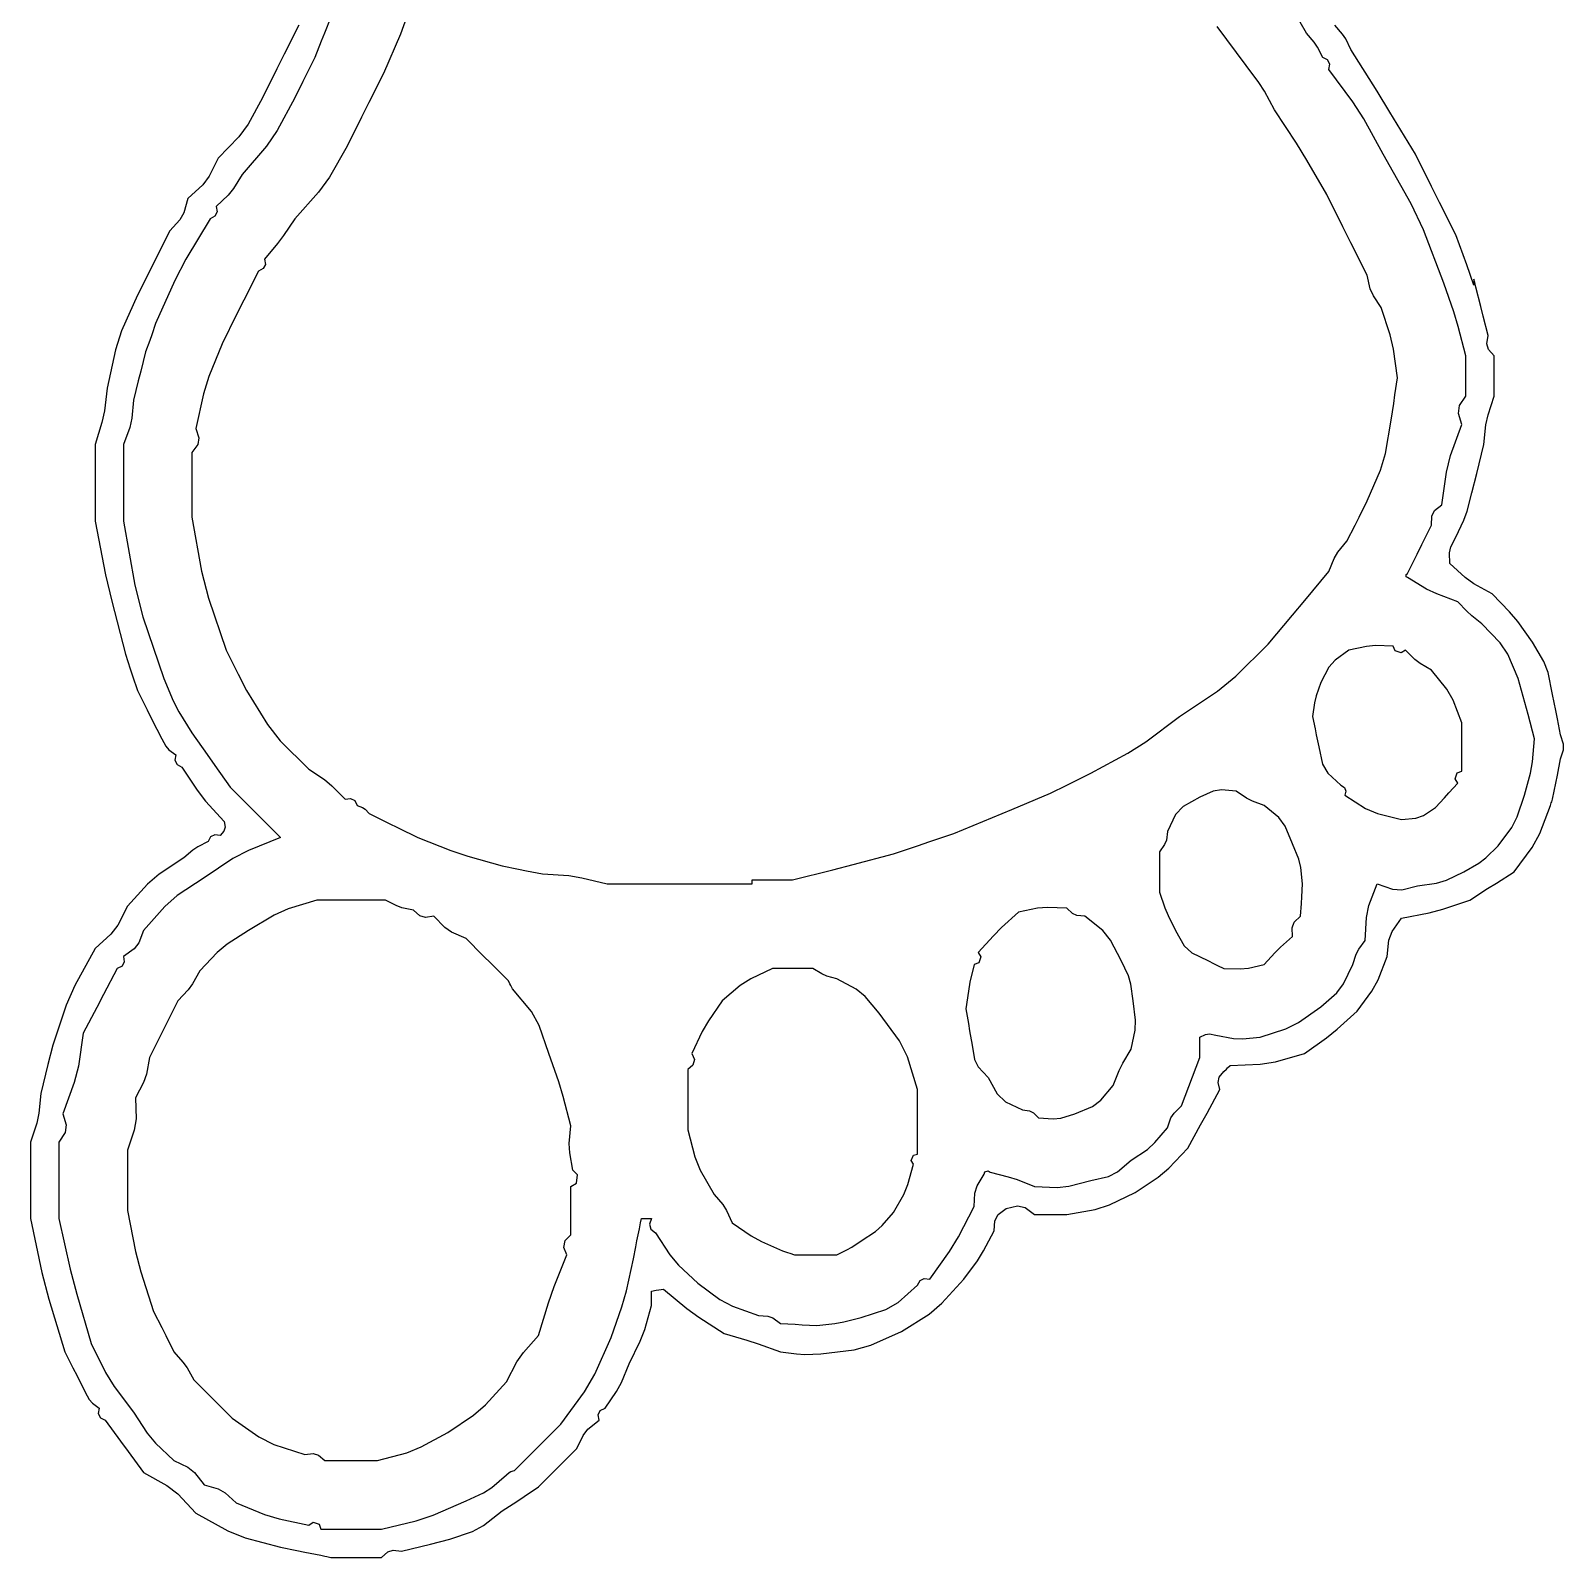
# Model space of a CAD drawing. Extents: x 345 to 1105, y -96 to 291.
# Drawn here: x 679.9 to 732.7, y -36 to 16.6 of the extents above; entities that cross this region are included whole.
import ezdxf

# ---------------------------------------------------------------- set-up
doc = ezdxf.new("R2010")
doc.units = 0
doc.header["$LTSCALE"] = 0.40404
doc.header["$MEASUREMENT"] = 0
doc.layers.get('0').update_dxf_attribs({"linetype": 'CONTINUOUS'})

msp = doc.modelspace()

# ---------------------------------------------------------------- linework, layer by layer
at = {"color": 1}
for p, q in [((690.214, 17.111), (689.989, 16.557)), ((692.857, 17.222), (692.605, 16.522)), ((723.833, 16.555), (723.348, 17.398)), ((689.989, 16.557), (689.878, 16.279)), ((692.605, 16.522), (692.02, 15.166)), ((721.749, 15.444), (720.745, 16.791)), ((724.093, 16.25), (723.833, 16.555)), ((689.878, 16.279), (689.658, 15.722)), ((724.207, 16.079), (724.093, 16.25)), ((724.389, 15.722), (724.207, 16.079)), ((689.658, 15.722), (689.381, 15.166)), ((722.182, 14.863), (721.749, 15.444)), ((724.555, 15.637), (724.389, 15.722)), ((724.629, 15.489), (724.555, 15.637)), ((724.597, 15.305), (724.629, 15.489)), ((689.242, 14.888), (688.964, 14.333)), ((689.381, 15.166), (689.242, 14.888)), ((692.02, 15.166), (691.52, 14.166)), ((722.379, 14.554), (722.182, 14.863)), ((725.431, 14.196), (724.597, 15.305)), ((688.964, 14.333), (688.355, 13.208)), ((722.722, 13.916), (722.379, 14.554)), ((691.52, 14.166), (691.27, 13.666)), ((723.479, 12.771), (722.722, 13.916)), ((725.81, 13.607), (725.431, 14.196)), ((688.355, 13.208), (687.986, 12.668)), ((691.27, 13.666), (690.77, 12.666)), ((726.472, 12.388), (725.81, 13.607)), ((723.841, 12.187), (723.479, 12.771)), ((687.986, 12.668), (687.158, 11.693)), ((690.77, 12.666), (690.158, 11.594)), ((724.528, 10.998), (723.841, 12.187)), ((727.439, 10.678), (726.472, 12.388)), ((687.158, 11.693), (686.854, 11.208)), ((686.854, 11.208), (686.668, 10.979)), ((690.158, 11.594), (689.789, 11.083)), ((686.668, 10.979), (686.255, 10.582)), ((686.255, 10.582), (686.287, 10.398)), ((689.789, 11.083), (688.964, 10.165)), ((725.083, 9.887), (724.528, 10.998)), ((727.86, 9.779), (727.439, 10.678)), ((686.047, 10.165), (685.21, 8.769)), ((686.213, 10.25), (686.047, 10.165)), ((686.287, 10.398), (686.213, 10.25)), ((688.964, 10.165), (688.581, 9.586)), ((688.581, 9.586), (688.371, 9.306)), ((725.361, 9.331), (725.083, 9.887)), ((728.556, 7.942), (727.86, 9.779)), ((688.371, 9.306), (687.922, 8.776)), ((725.917, 8.22), (725.361, 9.331)), ((685.21, 8.769), (684.832, 8.041)), ((687.954, 8.592), (687.88, 8.444)), ((687.922, 8.776), (687.954, 8.592)), ((684.832, 8.041), (684.171, 6.553)), ((687.714, 8.359), (687.213, 7.359)), ((687.88, 8.444), (687.714, 8.359)), ((726.028, 7.748), (725.917, 8.22)), ((728.904, 6.956), (728.556, 7.942)), ((726.132, 7.511), (726.028, 7.748)), ((726.403, 7.109), (726.132, 7.511)), ((687.213, 7.359), (686.963, 6.859)), ((726.713, 6.161), (726.403, 7.109)), ((729.058, 6.454), (728.904, 6.956)), ((684.171, 6.553), (684.044, 6.16)), ((686.963, 6.859), (686.463, 5.858)), ((729.32, 5.442), (729.058, 6.454)), ((683.975, 5.965), (683.824, 5.581)), ((684.044, 6.16), (683.975, 5.965)), ((686.463, 5.858), (686.001, 4.728)), ((726.826, 5.666), (726.713, 6.161)), ((683.824, 5.581), (683.657, 4.914)), ((726.959, 4.678), (726.826, 5.666)), ((729.32, 4.886), (729.32, 5.442)), ((683.657, 4.914), (683.574, 4.58)), ((729.32, 4.608), (729.32, 4.886)), ((683.574, 4.58), (683.407, 3.914)), ((686.001, 4.728), (685.818, 4.135)), ((726.875, 4.094), (726.959, 4.678)), ((729.32, 4.052), (729.32, 4.608)), ((683.407, 3.914), (683.352, 3.289)), ((685.818, 4.135), (685.56, 2.941)), ((726.75, 3.219), (726.834, 3.802)), ((726.834, 3.802), (726.875, 4.094)), ((729.066, 3.456), (729.104, 3.724)), ((729.104, 3.724), (729.32, 4.052)), ((683.352, 3.289), (683.28, 2.972)), ((726.551, 2.076), (726.75, 3.219)), ((729.181, 3.08), (729.066, 3.456)), ((683.28, 2.972), (683.06, 2.385)), ((685.56, 2.941), (685.659, 2.618)), ((728.79, 2.004), (729.181, 3.08)), ((683.06, 2.385), (683.06, 1.33)), ((685.62, 2.381), (685.421, 2.108)), ((685.659, 2.618), (685.62, 2.381)), ((685.421, 2.108), (685.421, 1.218)), ((726.379, 1.505), (726.551, 2.076)), ((728.648, 1.436), (728.79, 2.004)), ((683.06, 1.33), (683.06, 0.802)), ((685.421, 1.218), (685.421, 0.774)), ((725.917, 0.441), (726.379, 1.505)), ((728.487, 0.302), (728.648, 1.436)), ((683.06, 0.802), (683.06, -0.254)), ((685.421, 0.774), (685.421, -0.115)), ((725.639, -0.115), (725.917, 0.441)), ((728.148, -0.083), (728.244, 0.108)), ((728.244, 0.108), (728.487, 0.302)), ((683.06, -0.254), (683.453, -2.457)), ((685.421, -0.115), (685.757, -1.979)), ((725.222, -0.949), (725.5, -0.393)), ((725.5, -0.393), (725.639, -0.115)), ((727.806, -1.06), (728.139, -0.393)), ((728.139, -0.393), (728.148, -0.083)), ((724.912, -1.323), (725.222, -0.949)), ((724.597, -1.991), (724.781, -1.541)), ((724.781, -1.541), (724.912, -1.323)), ((727.306, -2.06), (727.639, -1.393)), ((727.639, -1.393), (727.806, -1.06)), ((685.757, -1.979), (685.996, -2.906)), ((723.769, -2.995), (724.597, -1.991)), ((727.259, -2.09), (727.306, -2.06)), ((727.259, -2.169), (727.259, -2.09)), ((683.453, -2.457), (683.734, -3.552)), ((727.306, -2.199), (727.259, -2.169)), ((727.967, -2.594), (727.306, -2.199)), ((728.32, -2.764), (727.967, -2.594)), ((685.996, -2.906), (686.602, -4.7)), ((723.352, -3.496), (723.769, -2.995)), ((729.042, -3.033), (728.32, -2.764)), ((729.352, -3.362), (729.042, -3.033)), ((683.734, -3.552), (684.449, -5.672)), ((722.513, -4.491), (723.352, -3.496)), ((729.521, -3.516), (729.352, -3.362)), ((729.876, -3.797), (729.521, -3.516)), ((730.503, -4.444), (729.876, -3.797)), ((686.602, -4.7), (686.88, -5.255)), ((721.388, -5.6), (722.513, -4.491)), ((725.292, -4.7), (724.813, -5.045)), ((725.892, -4.571), (725.292, -4.7)), ((726.206, -4.542), (725.892, -4.571)), ((726.82, -4.561), (726.206, -4.542)), ((726.88, -4.726), (726.82, -4.561)), ((727.089, -4.796), (726.88, -4.726)), ((727.236, -4.7), (727.089, -4.796)), ((727.562, -5.019), (727.236, -4.7)), ((730.77, -4.844), (730.503, -4.444)), ((686.88, -5.255), (687.019, -5.533)), ((724.813, -5.045), (724.598, -5.29)), ((727.747, -5.162), (727.562, -5.019)), ((728.139, -5.394), (727.747, -5.162)), ((731.126, -5.672), (730.77, -4.844)), ((684.449, -5.672), (684.779, -6.45)), ((687.019, -5.533), (687.297, -6.089)), ((720.766, -6.108), (721.388, -5.6)), ((724.598, -5.29), (724.319, -5.811)), ((728.661, -6.045), (728.139, -5.394)), ((731.355, -6.504), (731.126, -5.672)), ((687.297, -6.089), (688.024, -7.267)), ((719.457, -6.992), (720.766, -6.108)), ((724.166, -6.271), (724.11, -6.511)), ((724.319, -5.811), (724.166, -6.271)), ((728.879, -6.423), (728.661, -6.045)), ((684.779, -6.45), (684.976, -6.829)), ((684.976, -6.829), (685.421, -7.547)), ((724.11, -6.511), (724.041, -6.992)), ((729.181, -7.2), (728.879, -6.423)), ((731.466, -6.921), (731.355, -6.504)), ((688.024, -7.267), (688.466, -7.824)), ((718.295, -7.857), (719.457, -6.992)), ((724.041, -6.992), (724.125, -7.408)), ((729.181, -7.867), (729.181, -7.2)), ((731.682, -7.756), (731.466, -6.921)), ((685.421, -7.547), (685.95, -8.297)), ((688.466, -7.824), (689.45, -8.798)), ((717.677, -8.25), (718.295, -7.857)), ((724.125, -7.408), (724.166, -7.617)), ((724.166, -7.617), (724.25, -8.034)), ((729.181, -8.2), (729.181, -7.867)), ((731.615, -8.543), (731.682, -7.756)), ((685.95, -8.297), (686.214, -8.672)), ((716.401, -8.937), (717.677, -8.25)), ((724.25, -8.034), (724.382, -8.629)), ((729.181, -8.867), (729.181, -8.2)), ((686.214, -8.672), (686.741, -9.423)), ((689.45, -8.798), (689.992, -9.159)), ((715.845, -9.214), (716.401, -8.937)), ((724.382, -8.629), (724.563, -8.942)), ((724.563, -8.942), (725.014, -9.353)), ((728.946, -9.137), (729.016, -8.927)), ((729.016, -8.927), (729.181, -8.867)), ((731.335, -9.701), (731.544, -8.939)), ((731.544, -8.939), (731.615, -8.543)), ((686.741, -9.423), (687.436, -10.117)), ((689.992, -9.159), (690.247, -9.372)), ((690.247, -9.372), (690.7, -9.84)), ((715.011, -9.631), (715.567, -9.353)), ((715.567, -9.353), (715.845, -9.214)), ((725.014, -9.353), (725.139, -9.436)), ((725.139, -9.436), (725.186, -9.555)), ((728.738, -9.619), (729.042, -9.284)), ((729.042, -9.284), (728.946, -9.137)), ((690.7, -9.84), (690.884, -9.808)), ((690.884, -9.808), (691.032, -9.882)), ((691.032, -9.882), (691.117, -10.048)), ((713.678, -10.187), (715.011, -9.631)), ((720.152, -9.77), (719.584, -10.085)), ((720.611, -9.556), (720.152, -9.77)), ((720.898, -9.509), (720.611, -9.556)), ((721.402, -9.562), (720.898, -9.509)), ((721.765, -9.801), (721.402, -9.562)), ((721.965, -9.901), (721.765, -9.801)), ((722.374, -10.048), (721.965, -9.901)), ((725.186, -9.555), (725.153, -9.701)), ((725.153, -9.701), (725.865, -10.158)), ((728.278, -10.117), (728.586, -9.785)), ((728.586, -9.785), (728.738, -9.619)), ((731.091, -10.445), (731.335, -9.701)), ((687.436, -10.117), (687.783, -10.465)), ((687.783, -10.465), (688.478, -11.159)), ((691.117, -10.048), (691.305, -10.119)), ((691.305, -10.119), (691.396, -10.18)), ((691.396, -10.18), (691.534, -10.326)), ((691.534, -10.326), (692.201, -10.659)), ((711.677, -11.02), (713.011, -10.465)), ((713.011, -10.465), (713.678, -10.187)), ((719.32, -10.366), (719.04, -10.951)), ((719.584, -10.085), (719.32, -10.366)), ((722.878, -10.468), (722.374, -10.048)), ((723.095, -10.762), (722.878, -10.468)), ((725.865, -10.158), (726.275, -10.334)), ((726.275, -10.334), (727.098, -10.534)), ((727.098, -10.534), (727.597, -10.493)), ((727.597, -10.493), (727.864, -10.399)), ((727.864, -10.399), (728.278, -10.117)), ((730.901, -10.811), (731.091, -10.445)), ((692.201, -10.659), (692.534, -10.826)), ((692.534, -10.826), (693.201, -11.159)), ((710.844, -11.298), (711.677, -11.02)), ((719.04, -10.951), (718.999, -11.247)), ((723.347, -11.368), (723.095, -10.762)), ((730.432, -11.437), (730.901, -10.811)), ((687.369, -11.6), (686.829, -11.884)), ((688.478, -11.159), (687.369, -11.6)), ((693.201, -11.159), (694.349, -11.602)), ((694.349, -11.602), (694.935, -11.798)), ((709.594, -11.715), (710.427, -11.437)), ((710.427, -11.437), (710.844, -11.298)), ((718.937, -11.402), (718.762, -11.646)), ((718.999, -11.247), (718.937, -11.402)), ((723.56, -11.899), (723.347, -11.368)), ((730.006, -11.852), (730.432, -11.437)), ((686.829, -11.884), (685.838, -12.549)), ((694.935, -11.798), (696.118, -12.132)), ((696.118, -12.132), (696.674, -12.243)), ((707.512, -12.266), (708.207, -12.086)), ((708.207, -12.086), (709.594, -11.715)), ((718.762, -11.646), (718.762, -12.201)), ((723.632, -12.187), (723.56, -11.899)), ((729.251, -12.34), (729.763, -12.038)), ((729.763, -12.038), (730.006, -11.852)), ((685.838, -12.549), (684.916, -13.153)), ((696.674, -12.243), (696.952, -12.298)), ((696.952, -12.298), (697.507, -12.41)), ((697.507, -12.41), (698.405, -12.469)), ((698.405, -12.469), (698.857, -12.54)), ((698.857, -12.54), (699.73, -12.757)), ((704.731, -12.674), (704.731, -12.618)), ((704.731, -12.618), (705.287, -12.618)), ((704.731, -12.701), (704.731, -12.674)), ((705.287, -12.618), (705.565, -12.618)), ((705.565, -12.618), (706.121, -12.618)), ((706.121, -12.618), (707.512, -12.266)), ((718.762, -12.201), (718.762, -12.479)), ((718.762, -12.479), (718.762, -13.035)), ((723.694, -12.757), (723.632, -12.187)), ((728.314, -12.729), (728.648, -12.628)), ((728.648, -12.628), (729.251, -12.34)), ((684.916, -13.153), (684.484, -13.527)), ((699.73, -12.757), (701.731, -12.757)), ((701.731, -12.757), (702.731, -12.757)), ((702.731, -12.757), (704.731, -12.757)), ((704.731, -12.757), (704.731, -12.701)), ((718.762, -13.035), (718.952, -13.575)), ((723.655, -13.424), (723.669, -13.202)), ((723.669, -13.202), (723.694, -12.757)), ((725.982, -13.501), (726.264, -12.757)), ((726.264, -12.757), (726.789, -12.941)), ((726.789, -12.941), (727.113, -12.957)), ((727.113, -12.957), (727.653, -12.826)), ((727.653, -12.826), (728.314, -12.729)), ((684.484, -13.527), (683.754, -14.355)), ((688.741, -13.614), (688.255, -13.829)), ((689.728, -13.313), (688.741, -13.614)), ((690.673, -13.313), (689.728, -13.313)), ((691.145, -13.313), (690.673, -13.313)), ((692.09, -13.313), (691.145, -13.313)), ((692.456, -13.503), (692.09, -13.313)), ((692.658, -13.575), (692.456, -13.503)), ((693.062, -13.66), (692.658, -13.575)), ((693.28, -13.851), (693.062, -13.66)), ((713.9, -13.729), (713.321, -14.26)), ((714.555, -13.593), (713.9, -13.729)), ((714.899, -13.565), (714.555, -13.593)), ((715.567, -13.59), (714.899, -13.565)), ((715.769, -13.775), (715.567, -13.59)), ((718.952, -13.575), (719.064, -13.841)), ((723.625, -13.868), (723.655, -13.424)), ((725.895, -13.908), (725.982, -13.501)), ((688.255, -13.829), (687.366, -14.355)), ((693.469, -13.908), (693.28, -13.851)), ((693.757, -13.868), (693.469, -13.908)), ((694.133, -14.255), (693.757, -13.868)), ((694.372, -14.419), (694.133, -14.255)), ((715.92, -13.842), (715.769, -13.775)), ((716.192, -13.868), (715.92, -13.842)), ((716.809, -14.362), (716.192, -13.868)), ((719.064, -13.841), (719.318, -14.355)), ((723.33, -14.264), (723.406, -14.073)), ((723.406, -14.073), (723.625, -13.868)), ((725.847, -14.702), (725.895, -13.908)), ((683.591, -14.78), (683.429, -14.99)), ((683.754, -14.355), (683.591, -14.78)), ((687.366, -14.355), (686.638, -14.827)), ((694.868, -14.632), (694.372, -14.419)), ((695.451, -15.216), (694.868, -14.632)), ((713.042, -14.539), (712.511, -15.119)), ((713.321, -14.26), (713.042, -14.539)), ((717.08, -14.695), (716.809, -14.362)), ((717.443, -15.396), (717.08, -14.695)), ((719.318, -14.355), (719.617, -14.886)), ((722.936, -14.929), (723.347, -14.563)), ((723.347, -14.563), (723.33, -14.264)), ((725.629, -15.004), (725.847, -14.702)), ((683.429, -14.99), (683.06, -15.258)), ((683.06, -15.258), (683.092, -15.441)), ((686.296, -15.113), (685.699, -15.744)), ((686.638, -14.827), (686.296, -15.113)), ((695.743, -15.508), (695.451, -15.216)), ((712.511, -15.119), (712.607, -15.266)), ((712.607, -15.266), (712.537, -15.475)), ((719.617, -14.886), (719.88, -15.133)), ((719.88, -15.133), (720.429, -15.396)), ((722.374, -15.535), (722.74, -15.125)), ((722.74, -15.125), (722.936, -14.929)), ((725.431, -15.535), (725.541, -15.179)), ((725.541, -15.179), (725.629, -15.004)), ((682.851, -15.674), (682.378, -16.563)), ((683.017, -15.59), (682.851, -15.674)), ((683.092, -15.441), (683.017, -15.59)), ((685.699, -15.744), (685.445, -16.194)), ((696.327, -16.091), (695.743, -15.508)), ((705.426, -15.674), (704.677, -16.019)), ((705.982, -15.674), (705.426, -15.674)), ((706.259, -15.674), (705.982, -15.674)), ((706.815, -15.674), (706.259, -15.674)), ((707.127, -15.857), (706.815, -15.674)), ((712.372, -15.535), (712.233, -16.141)), ((712.537, -15.475), (712.372, -15.535)), ((717.69, -15.921), (717.443, -15.396)), ((720.429, -15.396), (720.652, -15.508)), ((720.652, -15.508), (720.763, -15.563)), ((720.763, -15.563), (720.985, -15.674)), ((720.985, -15.674), (721.543, -15.685)), ((721.543, -15.685), (721.829, -15.657)), ((721.829, -15.657), (722.374, -15.535)), ((725.108, -16.194), (725.431, -15.535)), ((685.445, -16.194), (685.288, -16.408)), ((696.382, -16.202), (696.327, -16.091)), ((696.41, -16.258), (696.382, -16.202)), ((696.466, -16.369), (696.41, -16.258)), ((697.118, -17.153), (696.466, -16.369)), ((704.317, -16.25), (703.689, -16.786)), ((704.677, -16.019), (704.317, -16.25)), ((707.299, -15.929), (707.127, -15.857)), ((707.649, -16.022), (707.299, -15.929)), ((708.307, -16.383), (707.649, -16.022)), ((712.233, -16.141), (712.177, -16.448)), ((717.778, -16.211), (717.69, -15.921)), ((717.859, -16.786), (717.778, -16.211)), ((724.869, -16.508), (725.108, -16.194)), ((682.378, -16.563), (682.142, -17.008)), ((684.935, -16.786), (684.546, -17.564)), ((685.288, -16.408), (684.935, -16.786)), ((703.689, -16.786), (703.219, -17.474)), ((708.617, -16.634), (708.307, -16.383)), ((709.107, -17.202), (708.617, -16.634)), ((712.177, -16.448), (712.094, -17.063)), ((717.941, -17.448), (717.859, -16.786)), ((724.319, -16.994), (724.869, -16.508)), ((682.142, -17.008), (681.671, -17.897)), ((697.385, -17.627), (697.118, -17.153)), ((709.8, -18.158), (709.107, -17.202)), ((712.094, -17.063), (712.178, -17.564)), ((723.558, -17.531), (724.319, -16.994)), ((681.671, -17.897), (681.51, -19.031)), ((684.352, -17.953), (683.963, -18.731)), ((684.546, -17.564), (684.352, -17.953)), ((697.716, -18.592), (697.385, -17.627)), ((703.009, -17.84), (702.648, -18.592)), ((703.219, -17.474), (703.009, -17.84)), ((712.178, -17.564), (712.219, -17.814)), ((712.219, -17.814), (712.303, -18.314)), ((717.79, -18.453), (717.926, -17.799)), ((717.926, -17.799), (717.941, -17.448)), ((720.152, -18.036), (720.353, -17.939)), ((720.353, -17.939), (720.488, -17.922)), ((720.488, -17.922), (720.707, -17.966)), ((722.235, -18.036), (723.122, -17.749)), ((723.122, -17.749), (723.558, -17.531)), ((710.078, -18.714), (709.8, -18.158)), ((712.303, -18.314), (712.389, -18.803)), ((717.503, -18.933), (717.79, -18.453)), ((720.152, -18.314), (720.152, -18.036)), ((720.152, -18.453), (720.152, -18.314)), ((720.152, -18.731), (720.152, -18.453)), ((720.707, -17.966), (721.309, -18.076)), ((721.309, -18.076), (721.626, -18.091)), ((721.626, -18.091), (722.235, -18.036)), ((683.963, -18.731), (683.854, -19.309)), ((698.064, -19.578), (697.716, -18.592)), ((702.685, -19.001), (702.509, -19.147)), ((702.648, -18.592), (702.735, -18.803)), ((702.735, -18.803), (702.685, -19.001)), ((710.427, -19.842), (710.078, -18.714)), ((712.389, -18.803), (712.519, -19.062)), ((717.377, -19.186), (717.503, -18.933)), ((719.899, -19.397), (720.152, -18.731)), ((681.51, -19.031), (681.368, -19.599)), ((683.854, -19.309), (683.752, -19.6)), ((702.509, -19.147), (702.509, -19.981)), ((712.519, -19.062), (712.858, -19.425)), ((712.858, -19.425), (713.173, -19.992)), ((717.165, -19.703), (717.377, -19.186)), ((719.774, -19.73), (719.899, -19.397)), ((681.368, -19.599), (680.976, -20.675)), ((683.752, -19.6), (683.477, -20.12)), ((698.217, -20.08), (698.064, -19.578)), ((702.509, -19.981), (702.509, -20.398)), ((710.427, -20.731), (710.427, -19.842)), ((713.173, -19.992), (713.454, -20.257)), ((716.745, -20.207), (717.165, -19.703)), ((719.526, -20.398), (719.774, -19.73)), ((683.477, -20.12), (683.495, -20.85)), ((698.48, -21.092), (698.217, -20.08)), ((702.509, -20.398), (702.509, -21.231)), ((713.454, -20.257), (714.039, -20.536)), ((714.039, -20.536), (714.285, -20.573)), ((714.285, -20.573), (714.418, -20.64)), ((715.845, -20.675), (716.45, -20.424)), ((716.45, -20.424), (716.745, -20.207)), ((719.265, -20.648), (719.526, -20.398)), ((680.976, -20.675), (681.091, -21.051)), ((681.091, -21.051), (681.053, -21.32)), ((683.495, -20.85), (683.436, -21.234)), ((698.425, -21.702), (698.48, -21.092)), ((710.427, -21.176), (710.427, -20.731)), ((714.418, -20.64), (714.595, -20.814)), ((714.595, -20.814), (715.097, -20.85)), ((715.097, -20.85), (715.363, -20.82)), ((715.363, -20.82), (715.845, -20.675)), ((719.04, -21.162), (719.157, -20.819)), ((719.157, -20.819), (719.265, -20.648)), ((681.053, -21.32), (680.837, -21.648)), ((680.837, -21.648), (680.837, -22.704)), ((683.436, -21.234), (683.199, -21.926)), ((702.509, -21.231), (702.746, -22.161)), ((710.427, -22.065), (710.427, -21.176)), ((718.604, -21.669), (719.04, -21.162)), ((683.199, -21.926), (683.199, -22.759)), ((698.439, -22.018), (698.425, -21.702)), ((698.549, -22.62), (698.439, -22.018)), ((702.746, -22.161), (702.933, -22.622)), ((710.208, -22.285), (710.282, -22.101)), ((710.282, -22.101), (710.427, -22.065)), ((717.79, -22.273), (718.345, -21.9)), ((718.345, -21.9), (718.604, -21.669)), ((680.837, -22.704), (680.837, -23.232)), ((698.71, -22.776), (698.549, -22.62)), ((702.933, -22.622), (703.412, -23.454)), ((710.092, -23.107), (710.288, -22.412)), ((710.288, -22.412), (710.208, -22.285)), ((712.719, -22.759), (712.741, -22.674)), ((712.741, -22.674), (712.859, -22.635)), ((712.859, -22.635), (712.928, -22.69)), ((712.928, -22.69), (713.55, -22.846)), ((717.006, -22.83), (717.316, -22.675)), ((717.316, -22.675), (717.79, -22.273)), ((680.837, -23.232), (680.837, -24.287)), ((683.199, -22.759), (683.199, -23.176)), ((683.199, -23.176), (683.199, -24.01)), ((698.48, -23.176), (698.674, -23.064)), ((698.48, -23.843), (698.48, -23.176)), ((698.674, -23.064), (698.71, -22.776)), ((709.949, -23.45), (710.092, -23.107)), ((712.402, -23.406), (712.479, -23.158)), ((712.479, -23.158), (712.719, -22.759)), ((713.55, -22.846), (713.858, -22.944)), ((713.858, -22.944), (714.456, -23.176)), ((714.456, -23.176), (715.237, -23.212)), ((715.237, -23.212), (715.644, -23.168)), ((715.644, -23.168), (716.401, -22.968)), ((716.401, -22.968), (717.006, -22.83)), ((703.412, -23.454), (703.717, -23.801)), ((709.594, -24.079), (709.949, -23.45)), ((712.372, -23.871), (712.402, -23.406)), ((680.837, -24.287), (681.228, -26.023)), ((683.199, -24.01), (683.474, -25.418)), ((698.48, -24.176), (698.48, -23.843)), ((698.48, -24.843), (698.48, -24.176)), ((700.883, -24.426), (700.911, -24.287)), ((700.911, -24.287), (701.05, -24.287)), ((701.05, -24.287), (701.119, -24.287)), ((701.119, -24.287), (701.258, -24.287)), ((701.258, -24.287), (701.191, -24.478)), ((703.717, -23.801), (703.848, -24.004)), ((703.848, -24.004), (704.037, -24.426)), ((709.212, -24.529), (709.594, -24.079)), ((711.838, -24.914), (712.372, -23.871)), ((700.758, -25.051), (700.842, -24.635)), ((700.842, -24.635), (700.869, -24.496)), ((700.869, -24.496), (700.883, -24.426)), ((701.191, -24.478), (701.24, -24.647)), ((701.24, -24.647), (701.397, -24.774)), ((701.397, -24.774), (701.894, -25.533)), ((704.037, -24.426), (704.693, -24.878)), ((708.482, -25.051), (708.979, -24.733)), ((708.979, -24.733), (709.212, -24.529)), ((698.232, -25.276), (698.279, -25.043)), ((698.341, -25.538), (698.232, -25.276)), ((698.279, -25.043), (698.48, -24.843)), ((700.633, -25.677), (700.717, -25.26)), ((700.717, -25.26), (700.758, -25.051)), ((704.693, -24.878), (705.046, -25.075)), ((705.046, -25.075), (705.773, -25.399)), ((707.993, -25.363), (708.161, -25.265)), ((708.161, -25.265), (708.482, -25.051)), ((711.529, -25.42), (711.838, -24.914)), ((683.474, -25.418), (683.656, -26.118)), ((697.903, -26.63), (698.341, -25.538)), ((700.391, -26.776), (700.633, -25.677)), ((701.894, -25.533), (702.194, -25.89)), ((705.773, -25.399), (705.94, -25.454)), ((705.94, -25.454), (706.023, -25.482)), ((706.023, -25.482), (706.19, -25.538)), ((706.19, -25.538), (706.773, -25.538)), ((706.773, -25.538), (707.065, -25.538)), ((707.065, -25.538), (707.649, -25.538)), ((707.649, -25.538), (707.993, -25.363)), ((710.844, -26.371), (711.529, -25.42)), ((681.228, -26.023), (681.451, -26.886)), ((683.656, -26.118), (684.102, -27.483)), ((702.194, -25.89), (702.856, -26.51)), ((710.518, -26.417), (710.659, -26.346)), ((710.659, -26.346), (710.844, -26.371)), ((681.451, -26.886), (681.948, -28.594)), ((697.707, -27.188), (697.903, -26.63)), ((700.237, -27.322), (700.391, -26.776)), ((702.856, -26.51), (703.613, -27.075)), ((709.76, -27.177), (710.427, -26.58)), ((710.427, -26.58), (710.518, -26.417)), ((697.369, -28.316), (697.707, -27.188)), ((699.869, -28.385), (700.237, -27.322)), ((703.613, -27.075), (704.049, -27.308)), ((704.049, -27.308), (704.94, -27.621)), ((708.482, -27.691), (709.336, -27.419)), ((709.336, -27.419), (709.76, -27.177)), ((684.102, -27.483), (684.38, -28.038)), ((704.94, -27.621), (705.264, -27.642)), ((705.264, -27.642), (705.442, -27.706)), ((705.442, -27.706), (705.704, -27.899)), ((705.704, -27.899), (706.204, -27.927)), ((706.204, -27.927), (706.454, -27.941)), ((706.454, -27.941), (706.954, -27.969)), ((706.954, -27.969), (707.572, -27.903)), ((707.572, -27.903), (707.881, -27.847)), ((707.881, -27.847), (708.482, -27.691)), ((684.38, -28.038), (684.518, -28.316)), ((684.518, -28.316), (684.796, -28.872)), ((696.85, -28.897), (697.369, -28.316)), ((699.303, -29.646), (699.869, -28.385)), ((681.948, -28.594), (682.444, -29.587)), ((684.796, -28.872), (685.112, -29.23)), ((696.621, -29.226), (696.85, -28.897)), ((685.112, -29.23), (685.254, -29.429)), ((685.254, -29.429), (685.491, -29.844)), ((696.257, -29.914), (696.621, -29.226)), ((682.444, -29.587), (682.741, -30.067)), ((682.741, -30.067), (683.407, -30.956)), ((685.491, -29.844), (686.019, -30.372)), ((695.54, -30.699), (696.257, -29.914)), ((698.948, -30.256), (699.303, -29.646)), ((686.019, -30.372), (686.283, -30.636)), ((698.133, -31.372), (698.948, -30.256)), ((683.407, -30.956), (683.88, -31.684)), ((686.283, -30.636), (686.811, -31.164)), ((694.243, -31.65), (695.126, -31.056)), ((695.126, -31.056), (695.54, -30.699)), ((683.88, -31.684), (684.165, -32.026)), ((686.811, -31.164), (687.724, -31.809)), ((693.323, -32.151), (694.243, -31.65)), ((697.494, -32.011), (698.133, -31.372)), ((684.165, -32.026), (684.796, -32.623)), ((687.724, -31.809), (688.247, -32.071)), ((688.247, -32.071), (689.311, -32.414)), ((692.823, -32.351), (693.323, -32.151)), ((697.174, -32.331), (697.494, -32.011)), ((684.796, -32.623), (685.277, -32.854)), ((689.311, -32.414), (689.599, -32.375)), ((689.599, -32.375), (689.788, -32.431)), ((689.788, -32.431), (690.006, -32.623)), ((690.006, -32.623), (690.728, -32.623)), ((690.728, -32.623), (691.089, -32.623)), ((691.089, -32.623), (691.812, -32.623)), ((691.812, -32.623), (692.823, -32.351)), ((696.535, -32.97), (697.174, -32.331)), ((685.277, -32.854), (685.507, -33.037)), ((685.507, -33.037), (685.838, -33.456)), ((695.761, -33.548), (696.257, -33.109)), ((696.257, -33.109), (696.355, -33.033)), ((696.355, -33.033), (696.415, -33.003)), ((696.415, -33.003), (696.535, -32.97)), ((685.838, -33.456), (686.327, -33.601)), ((686.327, -33.601), (686.572, -33.738)), ((686.572, -33.738), (686.95, -34.081)), ((694.868, -34.012), (695.471, -33.737)), ((695.471, -33.737), (695.761, -33.548)), ((686.95, -34.081), (687.918, -34.476)), ((693.74, -34.502), (694.868, -34.012)), ((687.918, -34.476), (688.426, -34.632)), ((688.426, -34.632), (689.45, -34.845)), ((689.45, -34.845), (689.597, -34.749)), ((689.597, -34.749), (689.807, -34.819)), ((689.807, -34.819), (689.867, -34.984)), ((691.951, -34.984), (693.147, -34.699)), ((693.147, -34.699), (693.74, -34.502)), ((689.867, -34.984), (690.7, -34.984)), ((690.7, -34.984), (691.117, -34.984)), ((691.117, -34.984), (691.951, -34.984))]:
    msp.add_line(p, q, dxfattribs=at)
at = {"color": 0}
for p, q in [((689.103, 16.833), (688.603, 15.833)), ((725.066, 16.528), (724.805, 16.833)), ((725.18, 16.357), (725.066, 16.528)), ((725.361, 16), (725.18, 16.357)), ((726.26, 14.561), (725.361, 16)), ((688.353, 15.333), (687.853, 14.333)), ((688.603, 15.833), (688.353, 15.333)), ((687.853, 14.333), (687.36, 13.424)), ((726.704, 13.838), (726.26, 14.561)), ((727.584, 12.388), (726.704, 13.838)), ((687.36, 13.424), (687.043, 12.991)), ((687.043, 12.991), (686.324, 12.249)), ((686.324, 12.249), (686.014, 11.628)), ((728.139, 11.276), (727.584, 12.388)), ((686.014, 11.628), (685.792, 11.332)), ((685.792, 11.332), (685.282, 10.86)), ((728.417, 10.721), (728.139, 11.276)), ((685.282, 10.86), (685.138, 10.37)), ((728.973, 9.609), (728.417, 10.721)), ((685, 10.126), (684.657, 9.748)), ((685.138, 10.37), (685, 10.126)), ((684.657, 9.748), (684.213, 8.859)), ((729.229, 8.917), (728.973, 9.609)), ((684.213, 8.859), (683.991, 8.415)), ((729.354, 8.57), (729.229, 8.917)), ((729.598, 7.873), (729.354, 8.57)), ((683.991, 8.415), (683.546, 7.525)), ((729.626, 7.97), (729.598, 8.081)), ((729.598, 8.081), (729.598, 7.998)), ((729.598, 7.998), (729.598, 7.956)), ((729.598, 7.956), (729.598, 7.873)), ((729.64, 7.914), (729.626, 7.97)), ((683.546, 7.525), (683, 6.297)), ((729.668, 7.803), (729.64, 7.914)), ((729.834, 7.136), (729.668, 7.803)), ((729.918, 6.803), (729.834, 7.136)), ((730.084, 6.136), (729.918, 6.803)), ((683, 6.297), (682.787, 5.644)), ((730.042, 5.849), (730.084, 6.136)), ((730.1, 5.658), (730.042, 5.849)), ((682.787, 5.644), (682.504, 4.33)), ((730.293, 5.442), (730.1, 5.658)), ((730.293, 4.886), (730.293, 5.442)), ((730.293, 4.608), (730.293, 4.886)), ((682.504, 4.33), (682.407, 3.541)), ((730.293, 4.052), (730.293, 4.608)), ((730.085, 3.404), (730.293, 4.052)), ((682.407, 3.541), (682.323, 3.145)), ((730.014, 3.063), (730.085, 3.404)), ((682.323, 3.145), (682.087, 2.385)), ((729.945, 2.385), (730.014, 3.063)), ((682.087, 2.385), (682.087, 1.33)), ((729.779, 1.719), (729.945, 2.385)), ((729.695, 1.385), (729.779, 1.719)), ((682.087, 1.33), (682.087, 0.802)), ((729.529, 0.718), (729.695, 1.385)), ((682.087, 0.802), (682.087, -0.254)), ((729.361, 0.09), (729.529, 0.718)), ((729.248, -0.22), (729.361, 0.09)), ((682.087, -0.254), (682.448, -2.1)), ((728.973, -0.81), (729.248, -0.22)), ((728.801, -1.138), (728.973, -0.81)), ((728.754, -1.342), (728.801, -1.138)), ((728.765, -1.713), (728.754, -1.342)), ((682.448, -2.1), (682.657, -3.018)), ((729.295, -2.196), (728.765, -1.713)), ((729.594, -2.41), (729.295, -2.196)), ((730.223, -2.755), (729.594, -2.41)), ((682.657, -3.018), (683.129, -4.838)), ((730.827, -3.378), (730.223, -2.755)), ((731.108, -3.715), (730.827, -3.378)), ((731.612, -4.422), (731.108, -3.715)), ((732.006, -5.088), (731.612, -4.422)), ((683.129, -4.838), (683.296, -5.339)), ((732.153, -5.469), (732.006, -5.088)), ((683.296, -5.339), (683.379, -5.589)), ((683.379, -5.589), (683.546, -6.089)), ((732.307, -6.228), (732.153, -5.469)), ((683.546, -6.089), (683.879, -6.756)), ((732.418, -6.783), (732.307, -6.228)), ((683.879, -6.756), (684.046, -7.089)), ((732.474, -7.061), (732.418, -6.783)), ((684.046, -7.089), (684.38, -7.756)), ((732.585, -7.617), (732.474, -7.061)), ((684.38, -7.756), (684.523, -8.014)), ((732.679, -7.937), (732.585, -7.617)), ((684.523, -8.014), (684.629, -8.135)), ((684.629, -8.135), (684.866, -8.311)), ((684.866, -8.311), (684.834, -8.495)), ((732.585, -8.45), (732.679, -8.131)), ((732.679, -8.131), (732.679, -7.937)), ((684.834, -8.495), (684.908, -8.644)), ((684.908, -8.644), (685.074, -8.728)), ((685.074, -8.728), (685.598, -9.521)), ((732.474, -9.006), (732.585, -8.45)), ((732.307, -9.84), (732.418, -9.284)), ((732.418, -9.284), (732.474, -9.006)), ((685.598, -9.521), (685.893, -9.901)), ((685.893, -9.901), (686.533, -10.604)), ((732.238, -10.048), (732.265, -9.965)), ((732.265, -9.965), (732.279, -9.923)), ((732.279, -9.923), (732.307, -9.84)), ((731.864, -11.023), (732.238, -10.048)), ((686.21, -11.058), (686.062, -11.132)), ((686.394, -11.09), (686.21, -11.058)), ((686.527, -10.938), (686.394, -11.09)), ((686.565, -10.803), (686.527, -10.938)), ((686.533, -10.604), (686.565, -10.803)), ((731.605, -11.498), (731.864, -11.023)), ((685.448, -11.594), (685.144, -11.854)), ((685.62, -11.48), (685.448, -11.594)), ((685.977, -11.298), (685.62, -11.48)), ((686.062, -11.132), (685.977, -11.298)), ((730.987, -12.34), (731.605, -11.498)), ((685.144, -11.854), (684.292, -12.423)), ((684.292, -12.423), (683.892, -12.766)), ((730.372, -12.723), (730.987, -12.34)), ((683.892, -12.766), (683.199, -13.521)), ((729.459, -13.313), (730.067, -12.918)), ((730.067, -12.918), (730.372, -12.723)), ((683.199, -13.521), (682.865, -14.174)), ((728.056, -13.747), (728.532, -13.621)), ((728.532, -13.621), (729.459, -13.313)), ((682.865, -14.174), (682.628, -14.484)), ((726.775, -14.399), (727.098, -13.938)), ((727.098, -13.938), (728.056, -13.747)), ((682.628, -14.484), (682.087, -14.98)), ((726.611, -15.258), (726.665, -14.697)), ((726.665, -14.697), (726.775, -14.399)), ((682.087, -14.98), (681.389, -16.257)), ((726.3, -16.057), (726.611, -15.258)), ((681.389, -16.257), (681.093, -16.934)), ((726.084, -16.446), (726.3, -16.057)), ((725.569, -17.133), (726.084, -16.446)), ((681.093, -16.934), (680.629, -18.314)), ((724.883, -17.758), (725.569, -17.133)), ((724.519, -18.052), (724.883, -17.758)), ((680.629, -18.314), (680.462, -18.981)), ((723.763, -18.592), (724.519, -18.052)), ((680.462, -18.981), (680.379, -19.314)), ((721.11, -19.092), (721.193, -19.008)), ((721.193, -19.008), (722.234, -18.964)), ((722.234, -18.964), (722.762, -18.879)), ((722.762, -18.879), (723.763, -18.592)), ((680.379, -19.314), (680.212, -19.981)), ((720.784, -19.593), (720.823, -19.415)), ((720.823, -19.415), (720.985, -19.217)), ((720.985, -19.217), (721.068, -19.133)), ((721.068, -19.133), (721.11, -19.092)), ((680.212, -19.981), (680.143, -20.658)), ((720.403, -20.648), (720.846, -19.842)), ((720.846, -19.842), (720.784, -19.593)), ((680.072, -20.999), (679.865, -21.648)), ((680.143, -20.658), (680.072, -20.999)), ((719.735, -21.856), (720.181, -21.051)), ((720.181, -21.051), (720.403, -20.648)), ((679.865, -21.648), (679.865, -22.704)), ((719.09, -22.549), (719.735, -21.856)), ((679.865, -22.704), (679.865, -23.232)), ((718.719, -22.863), (719.09, -22.549)), ((679.865, -23.232), (679.865, -24.287)), ((717.929, -23.384), (718.719, -22.863)), ((717.035, -23.816), (717.929, -23.384)), ((679.865, -24.287), (680.25, -26.141)), ((713.086, -24.357), (713.202, -24.145)), ((713.202, -24.145), (713.483, -23.94)), ((713.483, -23.94), (713.871, -23.851)), ((713.871, -23.851), (714.139, -23.908)), ((714.139, -23.908), (714.456, -24.148)), ((714.456, -24.148), (714.9, -24.148)), ((714.9, -24.148), (715.123, -24.148)), ((715.123, -24.148), (715.567, -24.148)), ((715.567, -24.148), (716.545, -23.975)), ((716.545, -23.975), (717.035, -23.816)), ((712.701, -25.4), (713.067, -24.704)), ((713.067, -24.704), (713.086, -24.357)), ((712.025, -26.371), (712.49, -25.738)), ((712.49, -25.738), (712.701, -25.4)), ((680.25, -26.141), (680.487, -27.062)), ((711.267, -27.202), (712.025, -26.371)), ((701.258, -26.788), (701.424, -26.752)), ((701.258, -26.982), (701.258, -26.788)), ((701.424, -26.752), (701.507, -26.739)), ((701.507, -26.739), (701.675, -26.718)), ((701.675, -26.718), (702.471, -27.378)), ((680.487, -27.062), (681.045, -28.872)), ((701.026, -28.104), (701.258, -27.274)), ((701.258, -27.08), (701.258, -26.982)), ((701.258, -27.274), (701.258, -27.08)), ((702.471, -27.378), (702.89, -27.686)), ((710.821, -27.576), (711.267, -27.202)), ((702.89, -27.686), (703.759, -28.247)), ((709.871, -28.177), (710.821, -27.576)), ((700.494, -29.288), (700.87, -28.513)), ((700.87, -28.513), (701.026, -28.104)), ((703.759, -28.247), (704.544, -28.472)), ((704.544, -28.472), (704.934, -28.598)), ((708.818, -28.645), (709.871, -28.177)), ((681.045, -28.872), (681.323, -29.427)), ((704.934, -28.598), (705.704, -28.872)), ((705.704, -28.872), (706.255, -28.95)), ((706.255, -28.95), (706.537, -28.964)), ((706.537, -28.964), (707.093, -28.941)), ((707.093, -28.941), (708.238, -28.805)), ((708.238, -28.805), (708.818, -28.645)), ((681.323, -29.427), (681.462, -29.705)), ((700.227, -29.931), (700.494, -29.288)), ((681.462, -29.705), (681.74, -30.261)), ((700.057, -30.244), (700.227, -29.931)), ((681.74, -30.261), (681.884, -30.519)), ((681.884, -30.519), (681.99, -30.64)), ((699.661, -30.817), (700.057, -30.244)), ((681.99, -30.64), (682.226, -30.817)), ((682.226, -30.817), (682.194, -31)), ((682.194, -31), (682.269, -31.149)), ((682.269, -31.149), (682.435, -31.233)), ((699.421, -31.05), (699.495, -30.901)), ((699.452, -31.233), (699.421, -31.05)), ((699.495, -30.901), (699.661, -30.817)), ((682.435, -31.233), (682.966, -31.953)), ((698.9, -31.759), (699.068, -31.545)), ((699.068, -31.545), (699.452, -31.233)), ((682.966, -31.953), (683.23, -32.314)), ((698.16, -32.734), (698.688, -32.206)), ((698.688, -32.206), (698.9, -31.759)), ((683.23, -32.314), (683.754, -33.039)), ((697.896, -32.998), (698.16, -32.734)), ((683.754, -33.039), (684.553, -33.479)), ((697.369, -33.526), (697.896, -32.998)), ((684.553, -33.479), (684.931, -33.77)), ((684.931, -33.77), (685.56, -34.429)), ((696.871, -33.862), (697.369, -33.526)), ((696.118, -34.359), (696.62, -34.029)), ((696.62, -34.029), (696.871, -33.862)), ((685.56, -34.429), (686.662, -35.038)), ((695.469, -34.861), (696.118, -34.359)), ((686.662, -35.038), (687.262, -35.281)), ((687.262, -35.281), (688.478, -35.609)), ((693.646, -35.498), (694.312, -35.332)), ((694.312, -35.332), (695.089, -35.066)), ((695.089, -35.066), (695.469, -34.861)), ((688.478, -35.609), (689.033, -35.721)), ((689.033, -35.721), (689.311, -35.776)), ((689.311, -35.776), (689.867, -35.887)), ((689.867, -35.887), (690.006, -35.915)), ((691.951, -35.957), (692.167, -35.764)), ((692.167, -35.764), (692.358, -35.706)), ((692.358, -35.706), (692.645, -35.748)), ((692.645, -35.748), (693.312, -35.582)), ((693.312, -35.582), (693.646, -35.498)), ((690.006, -35.915), (690.075, -35.929)), ((690.075, -35.929), (690.214, -35.957)), ((690.214, -35.957), (690.909, -35.957)), ((690.909, -35.957), (691.256, -35.957)), ((691.256, -35.957), (691.951, -35.957))]:
    msp.add_line(p, q, dxfattribs=at)

doc.saveas('drawing.dxf')
